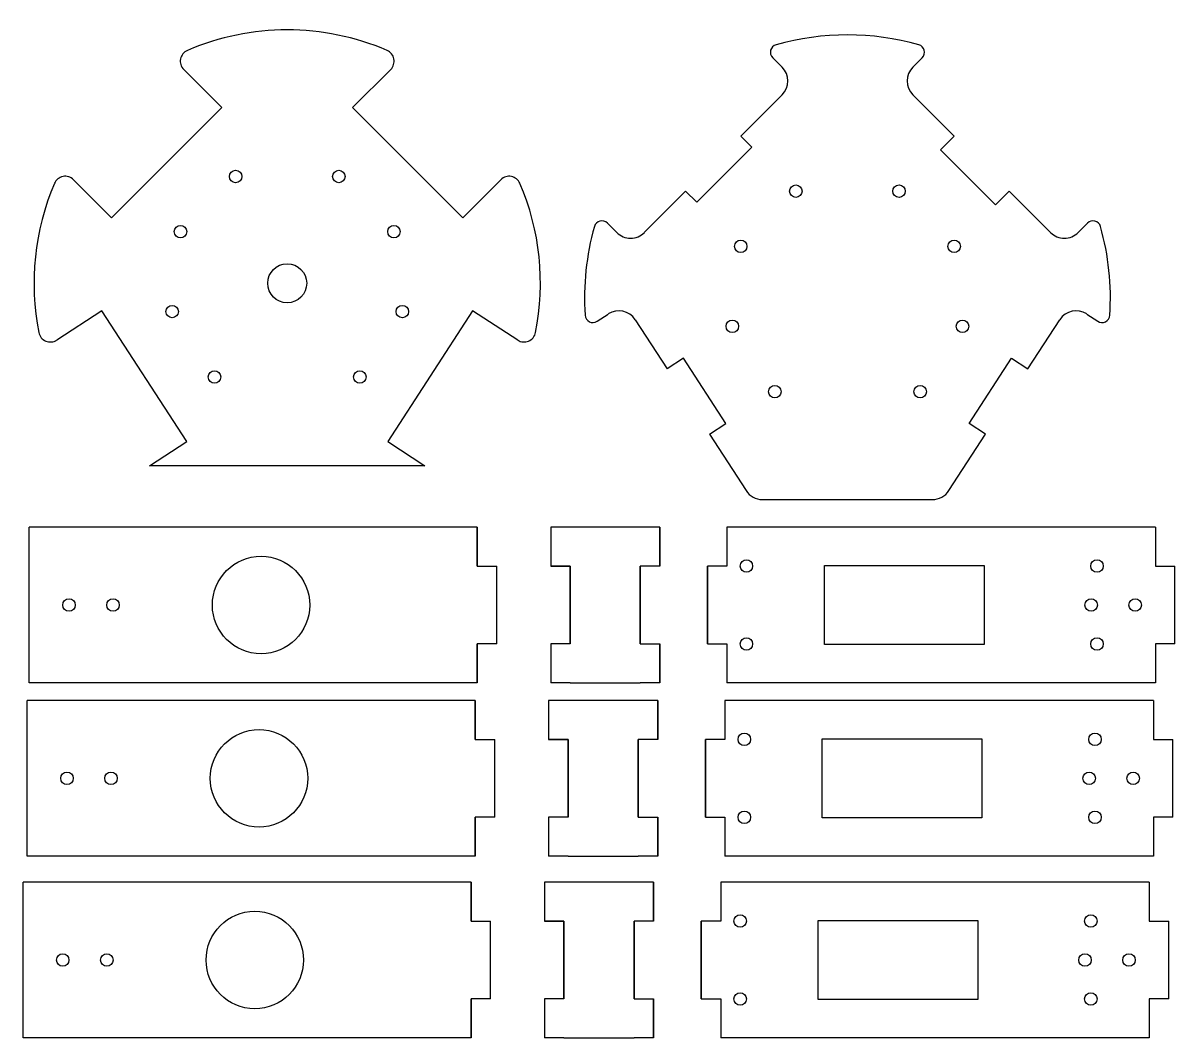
# Model space of a CAD drawing. Header units: inches. Extents: x 67 to 362, y 22 to 282.
import ezdxf
from ezdxf.lldxf.tags import DXFTag

# ---------------------------------------------------------------- set-up
doc = ezdxf.new("R2010")
doc.units = ezdxf.units.IN
for name, color, linetype in [('DV10_Predeterminado', 7, 'Continuous'), ('DV11_Predeterminado', 7, 'Continuous'), ('DV3_Predeterminado', 7, 'Continuous'), ('DV4_Predeterminado', 7, 'Continuous'), ('DV5_Predeterminado', 7, 'Continuous'), ('DV6_Predeterminado', 7, 'Continuous'), ('DV7_Predeterminado', 7, 'Continuous'), ('DV8_Predeterminado', 7, 'Continuous'), ('DV9_Predeterminado', 7, 'Continuous'), ('Predeterminado', 7, 'Continuous'), ('RC2_PLATAFORMA', 7, 'Continuous'), ('RC2_PLATAFORMA_S', 7, 'Continuous')]:
    doc.layers.add(name, color=color, linetype=linetype)
tags = doc.linetypes.add('HIDDEN2', pattern=[0.1875, 0.125, -0.0625]).pattern_tags.tags
tags[6:7] = [DXFTag(74, 4), DXFTag(75, 0), DXFTag(340, '0'), DXFTag(46, 0.0), DXFTag(50, 0.0), DXFTag(44, 0.0), DXFTag(45, 0.0)]
tags[4:5] = [DXFTag(74, 4), DXFTag(75, 0), DXFTag(340, '0'), DXFTag(46, 0.0), DXFTag(50, 0.0), DXFTag(44, 0.0), DXFTag(45, 0.0)]

# ---------------------------------------------------------------- blocks, each defined once
blk = doc.blocks.new('SE')
at = {"layer": 'RC2_PLATAFORMA_S', "color": 7, "linetype": 'Continuous', "ltscale": 25.4}
for p, q in [((117.66, 260.39), (107.88, 270.17)), ((161.02, 270.17), (151.23, 260.39)), ((89.38, 232.1), (117.66, 260.39)), ((151.23, 260.39), (179.52, 232.1)), ((79.59, 241.89), (89.38, 232.1)), ((179.52, 232.1), (189.3, 241.89)), ((86.87, 208.27), (75.27, 200.73)), ((108.66, 174.72), (86.87, 208.27)), ((182.02, 208.27), (160.24, 174.72)), ((193.63, 200.73), (182.02, 208.27)), ((99.09, 168.51), (108.66, 174.72)), ((160.24, 174.72), (169.8, 168.51)), ((169.8, 168.51), (99.09, 168.51))]:
    blk.add_line(p, q, dxfattribs=at)
for centre, radius in [((121.2, 242.71), 1.6), ((147.7, 242.71), 1.6), ((107.05, 228.57), 1.6), ((161.84, 228.57), 1.6), ((134.45, 215.32), 5), ((104.9, 208.05), 1.6), ((164, 208.05), 1.6), ((115.79, 191.28), 1.6), ((153.1, 191.28), 1.6)]:
    blk.add_circle(centre, radius, dxfattribs=at)
for centre, radius, start, end in [((134.45, 215.32), 65, 66.7753, 113.2247), ((110, 272.29), 3, 113.2247, 225), ((158.9, 272.29), 3, 315, 66.7753), ((77.47, 239.77), 3, 45, 156.7753), ((191.42, 239.77), 3, 23.2247, 135), ((134.45, 215.32), 65, 156.7753, 191.2247), ((134.45, 215.32), 65, 348.7753, 23.2247), ((73.63, 203.25), 3, 191.2247, 303), ((195.26, 203.25), 3, 237, 348.7753)]:
    blk.add_arc(centre, radius, start, end, dxfattribs=at)
blk = doc.blocks.new('SE1')
at = {"layer": 'RC2_PLATAFORMA', "color": 7, "linetype": 'Continuous', "ltscale": 25.4}
for p, q in [((259.07, 273.17), (261.48, 270.75)), ((295.05, 270.75), (297.46, 273.17)), ((261.48, 263.68), (250.87, 253.08)), ((305.66, 253.08), (295.05, 263.68)), ((250.87, 253.08), (253.7, 250.25)), ((302.12, 249.54), (305.66, 253.08)), ((253.7, 250.25), (239.56, 236.11)), ((316.26, 235.4), (302.12, 249.54)), ((236.73, 238.93), (226.12, 228.33)), ((239.56, 236.11), (236.73, 238.93)), ((319.8, 238.93), (316.26, 235.4)), ((330.41, 228.33), (319.8, 238.93)), ((219.05, 228.33), (216.64, 230.74)), ((339.89, 230.74), (337.48, 228.33)), ((213.99, 205.57), (216.86, 207.43)), ((339.67, 207.43), (342.53, 205.57)), ((223.77, 205.96), (231.94, 193.38)), ((324.59, 193.38), (332.76, 205.96)), ((236.14, 196.11), (231.94, 193.38)), ((247.03, 179.33), (236.14, 196.11)), ((309.5, 179.33), (320.39, 196.11)), ((320.39, 196.11), (324.59, 193.38)), ((242.84, 176.61), (247.03, 179.33)), ((313.69, 176.61), (309.5, 179.33)), ((242.84, 176.61), (252.25, 162.11)), ((304.28, 162.11), (313.69, 176.61)), ((256.44, 159.84), (300.09, 159.84))]:
    blk.add_line(p, q, dxfattribs=at)
for centre in [(265.01, 238.93), (291.51, 238.93), (250.87, 224.79), (305.66, 224.79), (248.72, 204.28), (307.81, 204.28), (259.61, 187.5), (296.92, 187.5)]:
    blk.add_circle(centre, 1.6, dxfattribs=at)
for centre, radius, start, end in [((278.26, 211.54), 67.5, 74.2453, 105.7547), ((260.48, 274.58), 2, 105.7547, 225), ((296.05, 274.58), 2, 315, 74.2453), ((257.94, 267.22), 5, 315, 45), ((298.59, 267.22), 5, 135, 225), ((215.23, 229.33), 2, 45, 164.2453), ((341.3, 229.33), 2, 15.7547, 135), ((278.26, 211.54), 67.5, 164.2453, 183.7547), ((222.59, 231.86), 5, 225, 315), ((333.94, 231.86), 5, 225, 315), ((278.26, 211.54), 67.5, 356.2453, 15.7547), ((212.91, 207.25), 2, 183.7547, 303), ((219.58, 203.24), 5, 33, 123), ((336.95, 203.24), 5, 57, 147), ((343.62, 207.25), 2, 237, 356.2453), ((256.44, 164.84), 5, 213, 270), ((300.09, 164.84), 5, 270, 327)]:
    blk.add_arc(centre, radius, start, end, dxfattribs=at)
blk = doc.blocks.new('SE2')
at = {"layer": 'DV3_Predeterminado', "color": 7, "linetype": 'Continuous', "ltscale": 25.4}
for p, q in [((183.24, 152.77), (68.24, 152.77)), ((68.24, 112.77), (68.24, 152.77)), ((183.24, 152.77), (183.24, 142.77)), ((183.24, 142.77), (188.24, 142.77)), ((188.24, 122.77), (188.24, 142.77)), ((188.24, 122.77), (183.24, 122.77)), ((183.24, 122.77), (183.24, 112.77)), ((183.24, 112.77), (68.24, 112.77))]:
    blk.add_line(p, q, dxfattribs=at)
at = {"layer": 'DV3_Predeterminado', "color": 7, "linetype": 'HIDDEN2', "ltscale": 25.4}
for p, q in [((183.24, 142.77), (183.24, 152.77)), ((183.24, 112.77), (183.24, 122.77))]:
    blk.add_line(p, q, dxfattribs=at)
at = {"layer": 'DV3_Predeterminado', "color": 7, "linetype": 'Continuous', "ltscale": 25.4}
for centre, radius in [((127.74, 132.77), 12.5), ((78.44, 132.77), 1.6), ((89.74, 132.77), 1.6)]:
    blk.add_circle(centre, radius, dxfattribs=at)
blk = doc.blocks.new('SE3')
at = {"layer": 'DV4_Predeterminado', "color": 7, "linetype": 'Continuous', "ltscale": 25.4}
for p, q in [((207.09, 152.77), (202.09, 152.77)), ((202.09, 152.77), (202.09, 142.77)), ((202.09, 152.77), (202.09, 142.77)), ((225.09, 152.77), (207.09, 152.77)), ((230.09, 152.77), (225.09, 152.77)), ((230.09, 152.77), (230.09, 142.77)), ((230.09, 142.77), (230.09, 152.77)), ((207.09, 142.77), (202.09, 142.77)), ((202.09, 142.77), (207.09, 142.77)), ((207.09, 122.77), (207.09, 142.77)), ((207.09, 142.77), (207.09, 122.77)), ((225.09, 122.77), (225.09, 142.77)), ((230.09, 142.77), (225.09, 142.77)), ((225.09, 142.77), (225.09, 122.77)), ((207.09, 122.77), (202.09, 122.77)), ((202.09, 122.77), (202.09, 112.77)), ((207.09, 122.77), (202.09, 122.77)), ((202.09, 122.77), (202.09, 112.77)), ((225.09, 122.77), (230.09, 122.77)), ((230.09, 112.77), (230.09, 122.77)), ((230.09, 122.77), (230.09, 112.77)), ((207.09, 112.77), (202.09, 112.77)), ((207.09, 112.77), (225.09, 112.77)), ((230.09, 112.77), (225.09, 112.77))]:
    blk.add_line(p, q, dxfattribs=at)
blk = doc.blocks.new('SE4')
at = {"layer": 'DV5_Predeterminado', "color": 7, "linetype": 'Continuous', "ltscale": 25.4}
for p, q in [((357.33, 152.77), (247.33, 152.77)), ((247.33, 152.77), (247.33, 142.77)), ((357.33, 152.77), (357.33, 142.77)), ((242.33, 122.77), (242.33, 142.77)), ((247.33, 142.77), (242.33, 142.77)), ((242.33, 142.77), (242.33, 122.77)), ((272.33, 122.67), (272.33, 142.87)), ((272.33, 142.87), (313.33, 142.87)), ((313.33, 142.87), (313.33, 122.67)), ((357.33, 142.77), (362.33, 142.77)), ((362.33, 122.77), (362.33, 142.77)), ((242.33, 122.77), (247.33, 122.77)), ((247.33, 122.77), (247.33, 112.77)), ((313.33, 122.67), (272.33, 122.67)), ((357.33, 122.77), (357.33, 112.77)), ((362.33, 122.77), (357.33, 122.77)), ((357.33, 112.77), (247.33, 112.77))]:
    blk.add_line(p, q, dxfattribs=at)
at = {"layer": 'DV5_Predeterminado', "color": 7, "linetype": 'HIDDEN2', "ltscale": 25.4}
for p, q in [((247.33, 152.77), (247.33, 142.77)), ((247.33, 122.77), (247.33, 112.77))]:
    blk.add_line(p, q, dxfattribs=at)
at = {"layer": 'DV5_Predeterminado', "color": 7, "linetype": 'Continuous', "ltscale": 25.4}
for centre in [(252.33, 142.77), (342.33, 142.77), (340.83, 132.77), (352.13, 132.77), (252.33, 122.77), (342.33, 122.77)]:
    blk.add_circle(centre, 1.6, dxfattribs=at)
blk = doc.blocks.new('SE5')
at = {"layer": 'DV6_Predeterminado', "color": 7, "linetype": 'Continuous', "ltscale": 25.4}
for p, q in [((182.71, 108.31), (67.71, 108.31)), ((67.71, 68.31), (67.71, 108.31)), ((182.71, 108.31), (182.71, 98.31)), ((182.71, 98.31), (187.71, 98.31)), ((187.71, 78.31), (187.71, 98.31)), ((187.71, 78.31), (182.71, 78.31)), ((182.71, 78.31), (182.71, 68.31)), ((182.71, 68.31), (67.71, 68.31))]:
    blk.add_line(p, q, dxfattribs=at)
at = {"layer": 'DV6_Predeterminado', "color": 7, "linetype": 'HIDDEN2', "ltscale": 25.4}
for p, q in [((182.71, 98.31), (182.71, 108.31)), ((182.71, 68.31), (182.71, 78.31))]:
    blk.add_line(p, q, dxfattribs=at)
at = {"layer": 'DV6_Predeterminado', "color": 7, "linetype": 'Continuous', "ltscale": 25.4}
for centre, radius in [((127.21, 88.31), 12.5), ((77.91, 88.31), 1.6), ((89.21, 88.31), 1.6)]:
    blk.add_circle(centre, radius, dxfattribs=at)
blk = doc.blocks.new('SE6')
at = {"layer": 'DV7_Predeterminado', "color": 7, "linetype": 'Continuous', "ltscale": 25.4}
for p, q in [((206.56, 108.31), (201.56, 108.31)), ((201.56, 108.31), (201.56, 98.31)), ((201.56, 108.31), (201.56, 98.31)), ((224.56, 108.31), (206.56, 108.31)), ((229.56, 108.31), (224.56, 108.31)), ((229.56, 108.31), (229.56, 98.31)), ((229.56, 98.31), (229.56, 108.31)), ((206.56, 98.31), (201.56, 98.31)), ((201.56, 98.31), (206.56, 98.31)), ((206.56, 78.31), (206.56, 98.31)), ((206.56, 98.31), (206.56, 78.31)), ((224.56, 78.31), (224.56, 98.31)), ((229.56, 98.31), (224.56, 98.31)), ((224.56, 98.31), (224.56, 78.31)), ((206.56, 78.31), (201.56, 78.31)), ((201.56, 78.31), (201.56, 68.31)), ((206.56, 78.31), (201.56, 78.31)), ((201.56, 78.31), (201.56, 68.31)), ((224.56, 78.31), (229.56, 78.31)), ((229.56, 68.31), (229.56, 78.31)), ((229.56, 78.31), (229.56, 68.31)), ((206.56, 68.31), (201.56, 68.31)), ((206.56, 68.31), (224.56, 68.31)), ((229.56, 68.31), (224.56, 68.31))]:
    blk.add_line(p, q, dxfattribs=at)
blk = doc.blocks.new('SE7')
at = {"layer": 'DV8_Predeterminado', "color": 7, "linetype": 'Continuous', "ltscale": 25.4}
for p, q in [((356.8, 108.31), (246.8, 108.31)), ((246.8, 108.31), (246.8, 98.31)), ((356.8, 108.31), (356.8, 98.31)), ((241.8, 78.31), (241.8, 98.31)), ((246.8, 98.31), (241.8, 98.31)), ((241.8, 98.31), (241.8, 78.31)), ((271.8, 78.21), (271.8, 98.41)), ((271.8, 98.41), (312.8, 98.41)), ((312.8, 98.41), (312.8, 78.21)), ((356.8, 98.31), (361.8, 98.31)), ((361.8, 78.31), (361.8, 98.31)), ((241.8, 78.31), (246.8, 78.31)), ((246.8, 78.31), (246.8, 68.31)), ((312.8, 78.21), (271.8, 78.21)), ((356.8, 78.31), (356.8, 68.31)), ((361.8, 78.31), (356.8, 78.31)), ((356.8, 68.31), (246.8, 68.31))]:
    blk.add_line(p, q, dxfattribs=at)
at = {"layer": 'DV8_Predeterminado', "color": 7, "linetype": 'HIDDEN2', "ltscale": 25.4}
for p, q in [((246.8, 108.31), (246.8, 98.31)), ((246.8, 78.31), (246.8, 68.31))]:
    blk.add_line(p, q, dxfattribs=at)
at = {"layer": 'DV8_Predeterminado', "color": 7, "linetype": 'Continuous', "ltscale": 25.4}
for centre in [(251.8, 98.31), (341.8, 98.31), (340.3, 88.31), (351.6, 88.31), (251.8, 78.31), (341.8, 78.31)]:
    blk.add_circle(centre, 1.6, dxfattribs=at)
blk = doc.blocks.new('SE8')
at = {"layer": 'DV9_Predeterminado', "color": 7, "linetype": 'Continuous', "ltscale": 25.4}
for p, q in [((181.63, 61.7), (66.63, 61.7)), ((66.63, 21.7), (66.63, 61.7)), ((181.63, 61.7), (181.63, 51.7)), ((181.63, 51.7), (186.63, 51.7)), ((186.63, 31.7), (186.63, 51.7)), ((186.63, 31.7), (181.63, 31.7)), ((181.63, 31.7), (181.63, 21.7)), ((181.63, 21.7), (66.63, 21.7))]:
    blk.add_line(p, q, dxfattribs=at)
at = {"layer": 'DV9_Predeterminado', "color": 7, "linetype": 'HIDDEN2', "ltscale": 25.4}
for p, q in [((181.63, 51.7), (181.63, 61.7)), ((181.63, 21.7), (181.63, 31.7))]:
    blk.add_line(p, q, dxfattribs=at)
at = {"layer": 'DV9_Predeterminado', "color": 7, "linetype": 'Continuous', "ltscale": 25.4}
for centre, radius in [((126.13, 41.7), 12.5), ((76.83, 41.7), 1.6), ((88.13, 41.7), 1.6)]:
    blk.add_circle(centre, radius, dxfattribs=at)
blk = doc.blocks.new('SE9')
at = {"layer": 'DV10_Predeterminado', "color": 7, "linetype": 'Continuous', "ltscale": 25.4}
for p, q in [((205.48, 61.7), (200.48, 61.7)), ((200.48, 61.7), (200.48, 51.7)), ((200.48, 61.7), (200.48, 51.7)), ((223.48, 61.7), (205.48, 61.7)), ((228.48, 61.7), (223.48, 61.7)), ((228.48, 61.7), (228.48, 51.7)), ((228.48, 51.7), (228.48, 61.7)), ((205.48, 51.7), (200.48, 51.7)), ((200.48, 51.7), (205.48, 51.7)), ((205.48, 31.7), (205.48, 51.7)), ((205.48, 51.7), (205.48, 31.7)), ((223.48, 31.7), (223.48, 51.7)), ((228.48, 51.7), (223.48, 51.7)), ((223.48, 51.7), (223.48, 31.7)), ((205.48, 31.7), (200.48, 31.7)), ((200.48, 31.7), (200.48, 21.7)), ((205.48, 31.7), (200.48, 31.7)), ((200.48, 31.7), (200.48, 21.7)), ((223.48, 31.7), (228.48, 31.7)), ((228.48, 21.7), (228.48, 31.7)), ((228.48, 31.7), (228.48, 21.7)), ((205.48, 21.7), (200.48, 21.7)), ((205.48, 21.7), (223.48, 21.7)), ((228.48, 21.7), (223.48, 21.7))]:
    blk.add_line(p, q, dxfattribs=at)
blk = doc.blocks.new('SE10')
at = {"layer": 'DV11_Predeterminado', "color": 7, "linetype": 'Continuous', "ltscale": 25.4}
for p, q in [((355.73, 61.7), (245.73, 61.7)), ((245.73, 61.7), (245.73, 51.7)), ((355.73, 61.7), (355.73, 51.7)), ((240.73, 31.7), (240.73, 51.7)), ((245.73, 51.7), (240.73, 51.7)), ((240.73, 51.7), (240.73, 31.7)), ((270.73, 31.6), (270.73, 51.8)), ((270.73, 51.8), (311.73, 51.8)), ((311.73, 51.8), (311.73, 31.6)), ((355.73, 51.7), (360.73, 51.7)), ((360.73, 31.7), (360.73, 51.7)), ((240.73, 31.7), (245.73, 31.7)), ((245.73, 31.7), (245.73, 21.7)), ((311.73, 31.6), (270.73, 31.6)), ((355.73, 31.7), (355.73, 21.7)), ((360.73, 31.7), (355.73, 31.7)), ((355.73, 21.7), (245.73, 21.7))]:
    blk.add_line(p, q, dxfattribs=at)
at = {"layer": 'DV11_Predeterminado', "color": 7, "linetype": 'HIDDEN2', "ltscale": 25.4}
for p, q in [((245.73, 61.7), (245.73, 51.7)), ((245.73, 31.7), (245.73, 21.7))]:
    blk.add_line(p, q, dxfattribs=at)
at = {"layer": 'DV11_Predeterminado', "color": 7, "linetype": 'Continuous', "ltscale": 25.4}
for centre in [(250.73, 51.7), (340.73, 51.7), (339.23, 41.7), (350.53, 41.7), (250.73, 31.7), (340.73, 31.7)]:
    blk.add_circle(centre, 1.6, dxfattribs=at)

msp = doc.modelspace()

# ---------------------------------------------------------------- block references
at = {"layer": 'Predeterminado'}
for name in ['SE', 'SE1', 'SE2', 'SE3', 'SE4', 'SE5', 'SE6', 'SE7', 'SE8', 'SE9', 'SE10']:
    msp.add_blockref(name, (0, 0), dxfattribs=at)

doc.saveas('drawing.dxf')
